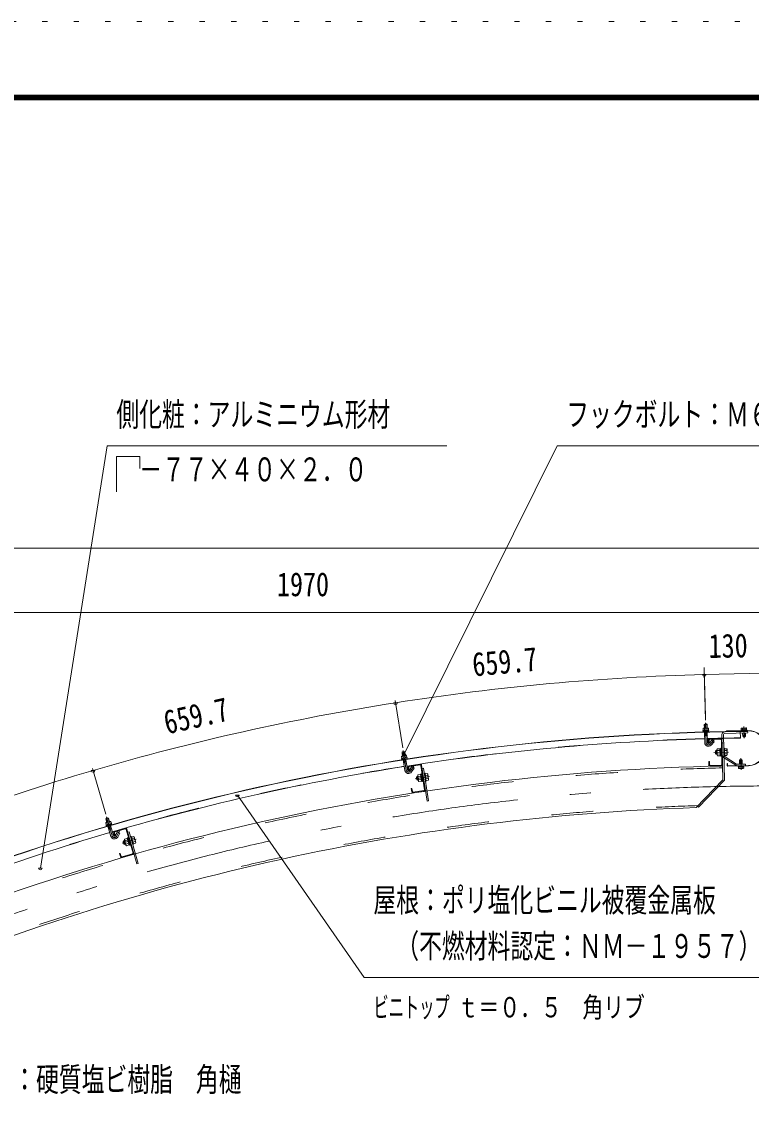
# Model space of a CAD drawing. Units: millimetres, scale not verified. Extents: x -31545 to 31552, y -14700 to 14700.
# Drawn here: x 23175 to 28739, y 6454 to 14700 of the extents above; entities that cross this region are included whole.
import ezdxf
from ezdxf.enums import TextEntityAlignment as Align

# ---------------------------------------------------------------- set-up
doc = ezdxf.new("R2010")
doc.units = ezdxf.units.MM
doc.header["$LTSCALE"] = 80
for name, pattern in [('USER2', [10, 4, -6]), ('USER3', [24, 12, -5, 2, -5]), ('USER4', [3, 0.5, -2.5])]:
    doc.linetypes.add(name, pattern=pattern)
for name, color, linetype, lineweight in [('0-6_2-02BOLD', 7, 'Continuous', 18), ('0-7_2-12HIDDEN', 3, 'USER2', 18), ('0-8_2-22CENTER', 3, 'USER3', 18), ('0-9_2-42THIN', 4, 'Continuous', 18), ('0-A_2-52DIM', 3, 'Continuous', 18), ('0-C_F-F1PAPER', 5, 'Continuous', 18), ('0-D_F-E_J_ADD', 5, 'USER4', 18)]:
    doc.layers.add(name, color=color, linetype=linetype, lineweight=lineweight)
doc.styles.add('ＭＳ ゴシック', font='')
doc.styles.get('ＭＳ ゴシック').set_extended_font_data('MS Gothic')

msp = doc.modelspace()

# ---------------------------------------------------------------- linework, layer by layer
at = {"layer": '0-6_2-02BOLD'}
for p, q in [((28401.95, 9314.07), (28401.19, 9342.59)), ((28413.79, 9296.89), (28370.06, 9295.71)), ((28370.06, 9295.71), (28370.2, 9290.46)), ((28374.31, 9313.33), (28371.31, 9311.49)), ((28371.31, 9311.49), (28371.73, 9295.75)), ((28371.86, 9290.51), (28372.02, 9284.91)), ((28408.6, 9314.25), (28374.31, 9313.33)), ((28381.4, 9311.76), (28381.82, 9296.03)), ((28383.93, 9202.87), (28381.77, 9283.42)), ((28403.45, 9258.19), (28382.46, 9257.62)), ((28401.6, 9312.3), (28402.02, 9296.57)), ((28404.92, 9203.43), (28402.76, 9283.98)), ((28515.12, 9266.62), (28522.03, 8920.89)), ((28526.31, 9266.85), (28533.33, 8916.48)), ((28533.17, 9273.99), (28710.94, 9277.54)), ((28549.6, 9292.87), (28713.01, 9296.14)), ((28549.6, 9292.87), (28549.63, 9291.12)), ((28713.05, 9294.39), (28549.63, 9291.12)), ((28654.66, 9290.58), (28655.31, 9238.08)), ((28660.59, 9300.69), (28660.7, 9295.09)), ((28665.03, 9314.78), (28699.32, 9315.47)), ((28672.11, 9313.16), (28672.36, 9300.93)), ((28672.22, 9287.97), (28672.11, 9293.57)), ((28672.94, 9251.93), (28672.45, 9276.77)), ((28672.95, 9251.93), (28693.94, 9252.35)), ((28672.95, 9251.93), (28676.51, 9248.5)), ((28690.51, 9248.78), (28676.51, 9248.5)), ((28690.51, 9248.78), (28693.94, 9252.35)), ((28692.32, 9313.56), (28692.56, 9301.33)), ((28693.22, 9288.39), (28693.1, 9293.99)), ((28693.94, 9252.35), (28693.44, 9277.2)), ((28699.32, 9315.47), (28702.42, 9313.76)), ((28702.42, 9313.76), (28702.66, 9301.54)), ((28410.98, 9222.53), (28411.45, 9198.74)), ((28417.06, 9198.85), (28411.45, 9198.74)), ((28416.58, 9222.65), (28417.06, 9198.85)), ((28504.54, 9235.61), (28421.96, 9233.95)), ((28504.65, 9230.01), (28422.06, 9228.36)), ((28432.24, 9184.35), (28456.32, 9209.75)), ((28506.04, 9160.38), (28511.64, 9160.48)), ((28506.04, 9160.38), (28507.23, 9100.88)), ((28510.36, 9224.52), (28514.11, 9036.96)), ((28516.43, 9200.84), (28527.63, 9201.07)), ((28534.03, 9160.94), (28528.44, 9160.82)), ((28534.03, 9160.94), (28535.22, 9101.44)), ((28550.91, 9157.79), (28534.11, 9157.45)), ((28553.43, 9153.62), (28550.91, 9157.79)), ((26073.25, 9100.53), (26070.51, 9098.31)), ((26070.51, 9098.31), (26072.95, 9082.76)), ((26114.52, 9089.29), (26071.3, 9082.5)), ((26071.3, 9082.5), (26072.11, 9077.32)), ((26107.13, 9105.84), (26073.25, 9100.53)), ((26073.76, 9077.58), (26074.63, 9072.04)), ((26114.56, 9078.31), (26074.63, 9072.04)), ((26075.4, 9129.73), (26078.31, 9133.73)), ((26075.4, 9129.73), (26096.15, 9132.99)), ((26079.82, 9101.56), (26075.4, 9129.73)), ((26078.31, 9133.73), (26092.15, 9135.9)), ((26080.49, 9099.87), (26082.93, 9084.33)), ((26096.98, 8992.22), (26084.49, 9071.82)), ((26092.15, 9135.9), (26096.15, 9132.99)), ((26100.56, 9104.81), (26096.15, 9132.99)), ((26100.45, 9103.01), (26102.89, 9087.47)), ((26117.73, 8995.47), (26105.23, 9075.07)), ((26113.69, 9083.84), (26114.56, 9078.31)), ((28469.62, 9143.89), (28464.47, 9138.54)), ((28464.82, 9121.04), (28464.47, 9138.54)), ((28464.82, 9121.04), (28470.17, 9115.9)), ((28469.62, 9143.89), (28476.61, 9144.03)), ((28469.62, 9143.89), (28470.17, 9115.9)), ((28470.17, 9115.9), (28477.17, 9116.04)), ((28479.07, 9143.21), (28499.37, 9143.62)), ((28479.59, 9116.95), (28499.9, 9117.36)), ((28506.63, 9130.63), (28499.5, 9137.49)), ((28499.63, 9130.49), (28506.77, 9123.63)), ((28507.18, 9103.33), (28500.18, 9103.19)), ((28507.23, 9100.88), (28512.83, 9101)), ((28620.27, 9030.94), (28526.74, 9090.62)), ((28535.22, 9101.44), (28529.62, 9101.34)), ((28626.29, 9040.38), (28532.77, 9100.06)), ((28551.17, 9144.65), (28534.36, 9144.32)), ((28551.7, 9118.39), (28534.89, 9118.06)), ((28652.01, 9073.67), (28648.58, 9070.1)), ((28652.01, 9073.67), (28666, 9073.95)), ((28669.57, 9070.52), (28666, 9073.95)), ((26109.24, 9049.58), (26088.49, 9046.33)), ((26121.28, 9015.19), (26124.81, 8991.65)), ((26130.35, 8992.48), (26124.81, 8991.65)), ((26126.82, 9016.02), (26130.35, 8992.48)), ((26130.3, 8992.42), (26150.91, 9020.71)), ((26212.38, 9040.18), (26130.7, 9027.93)), ((26213.21, 9034.64), (26131.53, 9022.39)), ((26147.27, 8980.05), (26167.89, 9008.34)), ((26150.91, 9020.71), (26167.89, 9008.34)), ((26219.58, 9029.93), (26247.41, 8844.41)), ((26225.12, 9030.77), (26266.02, 8758.01)), ((26228.65, 9007.22), (26239.72, 9008.89)), ((26239.72, 9008.89), (26277.1, 8759.68)), ((28419.85, 9058.88), (28414.25, 9058.76)), ((28414.25, 9058.76), (28414.73, 9034.97)), ((28419.85, 9058.88), (28420.33, 9035.08)), ((28508.62, 9031.25), (28426.04, 9029.59)), ((28508.74, 9025.65), (28426.15, 9023.99)), ((28556.29, 9045.86), (28554.54, 9045.82)), ((28554.54, 9045.82), (28554.85, 9030.07)), ((28556.29, 9045.86), (28556.61, 9030.11)), ((28718.34, 9029.84), (28560.17, 9026.68)), ((28718.38, 9028.1), (28560.21, 9024.93)), ((28640.09, 9008.69), (28639.85, 9020.92)), ((28643.19, 9006.98), (28640.09, 9008.69)), ((28677.48, 9007.67), (28643.19, 9006.98)), ((28669.57, 9070.52), (28648.58, 9070.1)), ((28648.58, 9070.1), (28649.19, 9039.66)), ((28650.19, 9008.89), (28649.95, 9021.12)), ((28669.57, 9070.52), (28670.18, 9040.08)), ((28670.4, 9009.3), (28670.15, 9021.53)), ((28681.92, 9021.76), (28681.81, 9027.36)), ((26189.54, 8944.73), (26185.12, 8938.77)), ((26187.72, 8921.46), (26185.12, 8938.77)), ((26187.72, 8921.46), (26193.69, 8917.04)), ((26189.54, 8944.73), (26196.46, 8945.77)), ((26189.54, 8944.73), (26193.69, 8917.04)), ((26193.69, 8917.04), (26200.61, 8918.08)), ((26195.26, 8953.73), (26197.05, 8958.27)), ((26197.05, 8958.27), (26217.14, 8961.28)), ((26199, 8945.28), (26219.08, 8948.3)), ((26202.89, 8919.3), (26222.98, 8922.31)), ((26223.9, 8963.34), (26216.98, 8962.3)), ((26216.98, 8962.3), (26225.08, 8908.3)), ((26227.96, 8936.34), (26220, 8942.23)), ((26221.03, 8935.3), (26229, 8929.42)), ((26223.55, 8965.76), (26229.08, 8966.59)), ((26232, 8909.34), (26225.08, 8908.3)), ((26251.24, 8969.92), (26245.7, 8969.08)), ((26251.24, 8969.92), (26260.06, 8911.07)), ((26268.38, 8968.97), (26251.75, 8966.47)), ((26270.33, 8955.98), (26253.7, 8953.48)), ((26260.06, 8911.07), (26254.52, 8910.24)), ((26274.22, 8930), (26257.6, 8927.5)), ((26271.41, 8965.15), (26268.38, 8968.97)), ((28318.14, 8708.68), (28522.03, 8920.89)), ((28336.12, 8711.22), (28533.33, 8916.48)), ((26151.12, 8854.03), (26145.57, 8853.2)), ((26145.57, 8853.2), (26149.1, 8829.66)), ((26151.12, 8854.03), (26154.64, 8830.5)), ((26242.69, 8838.04), (26161.01, 8825.79)), ((26243.53, 8832.5), (26161.84, 8820.25)), ((26277.1, 8759.68), (26266.02, 8758.01)), ((28328.05, 8718.98), (28336.12, 8711.22)), ((23818.61, 8593.81), (23816.17, 8591.25)), ((23816.17, 8591.25), (23820.59, 8576.15)), ((23816.99, 8623.05), (23837.14, 8628.94)), ((23816.99, 8623.05), (23819.37, 8627.39)), ((23825, 8595.67), (23816.99, 8623.05)), ((23851.54, 8603.44), (23818.61, 8593.81)), ((23860.98, 8587.97), (23818.99, 8575.68)), ((23819.37, 8627.39), (23832.8, 8631.32)), ((23862.43, 8577.08), (23823.64, 8565.74)), ((23825.87, 8594.09), (23830.29, 8578.99)), ((23832.8, 8631.32), (23837.14, 8628.94)), ((23845.15, 8601.57), (23837.14, 8628.94)), ((23845.27, 8599.76), (23849.69, 8584.66)), ((23860.86, 8582.46), (23862.43, 8577.08)), ((23818.99, 8575.68), (23820.47, 8570.65)), ((23822.06, 8571.11), (23823.64, 8565.74)), ((23856.06, 8489.45), (23833.45, 8566.78)), ((23860.85, 8547.91), (23840.69, 8542.02)), ((23876.22, 8495.33), (23853.6, 8572.68)), ((23877.21, 8515.35), (23883.74, 8492.46)), ((23882.6, 8516.89), (23889.12, 8494)), ((23889.12, 8494), (23883.74, 8492.46)), ((23964.35, 8551.84), (23884.91, 8529.19)), ((23965.88, 8546.45), (23886.44, 8523.81)), ((23889.09, 8493.93), (23905.89, 8524.63)), ((23905.89, 8524.63), (23924.31, 8514.55)), ((23907.51, 8483.85), (23924.31, 8514.55)), ((23972.8, 8542.6), (24024.23, 8362.19)), ((23978.18, 8544.14), (24053.8, 8278.9)), ((23953.95, 8454.25), (23950.34, 8447.76)), ((23955.14, 8430.93), (23950.34, 8447.76)), ((23953.95, 8454.25), (23960.68, 8456.17)), ((23955.14, 8430.93), (23961.62, 8427.32)), ((23958.48, 8463.91), (23970.57, 8421.5)), ((23963.26, 8456), (23982.8, 8461.57)), ((23970.46, 8430.74), (23990, 8436.31)), ((23970.57, 8421.5), (23974.07, 8418.11)), ((23974.07, 8418.11), (23993.6, 8423.68)), ((23985.65, 8477.11), (23978.91, 8475.2)), ((23978.91, 8475.2), (23993.88, 8422.69)), ((23993.13, 8450.86), (23984.48, 8455.67)), ((23984.97, 8479.47), (23990.36, 8481.01)), ((23986.4, 8448.94), (23995.05, 8444.13)), ((24000.61, 8424.61), (23993.88, 8422.69)), ((24011.9, 8487.15), (24006.52, 8485.61)), ((24032.63, 8475.78), (24016.46, 8471.17)), ((24039.83, 8450.52), (24023.66, 8445.91)), ((24043.43, 8437.89), (24027.26, 8433.28)), ((24032.53, 8485.02), (24044.62, 8442.61)), ((24044.62, 8442.61), (24043.43, 8437.89)), ((23927.51, 8359.36), (23922.12, 8357.83)), ((23922.12, 8357.83), (23928.64, 8334.94)), ((23927.51, 8359.36), (23934.03, 8336.47)), ((24020.38, 8355.27), (23940.95, 8332.62)), ((24021.92, 8349.88), (23942.48, 8327.24))]:
    msp.add_line(p, q, dxfattribs=at)
for points in [[(28380.19, 9342.02), (28383.6, 9345.61), (28397.59, 9345.99), (28401.19, 9342.59)], [(28380.96, 9313.51), (28380.19, 9342.02), (28401.19, 9342.59)], [(28413.79, 9296.89), (28413.93, 9291.64), (28370.2, 9290.46)], [(28412.26, 9291.59), (28412.42, 9285.99), (28372.02, 9284.91)], [(28408.6, 9314.25), (28411.7, 9312.57), (28412.13, 9296.84)], [(28532.95, 9285.19), (28710.71, 9288.74), (28710.94, 9277.54)], [(28660.59, 9300.69), (28704.33, 9301.56), (28704.44, 9295.97)], [(28665.03, 9314.78), (28662.01, 9312.96), (28662.26, 9300.73)], [(28417, 9198.79), (28441.07, 9224.2), (28456.32, 9209.75)], [(28476.45, 9152.08), (28478.8, 9156.34), (28499.11, 9156.75)], [(28506.09, 9157.92), (28499.09, 9157.78), (28500.18, 9103.19)], [(28553.43, 9153.62), (28554.31, 9109.53), (28551.96, 9105.26), (28535.15, 9104.93)], [(26114.52, 9089.29), (26115.33, 9084.1), (26072.11, 9077.32)], [(26107.13, 9105.84), (26110.43, 9104.57), (26112.87, 9089.03)], [(28476.45, 9152.08), (28477.33, 9107.99), (28479.85, 9103.81), (28500.16, 9104.22)], [(28630.2, 9039.28), (28694.68, 9040.57), (28694.9, 9029.37)], [(28681.92, 9021.76), (28638.18, 9020.89), (28638.07, 9026.49)], [(28677.48, 9007.67), (28680.5, 9009.5), (28680.26, 9021.73)], [(26195.26, 8953.73), (26201.8, 8910.12), (26204.84, 8906.31), (26224.93, 8909.32)], [(26223.55, 8965.76), (26232.37, 8906.92), (26237.91, 8907.75)], [(26271.41, 8965.15), (26277.95, 8921.54), (26276.17, 8917.01), (26259.54, 8914.51)], [(23860.98, 8587.97), (23862.46, 8582.92), (23820.47, 8570.65)], [(23851.54, 8603.44), (23854.97, 8602.6), (23859.39, 8587.5)], [(23984.71, 8521.25), (23995.48, 8524.32), (24064.57, 8281.97), (24053.8, 8278.9)], [(23953.95, 8454.25), (23961.62, 8427.32), (23968.36, 8429.24)], [(23958.48, 8463.91), (23959.66, 8468.64), (23979.2, 8474.2)], [(23984.97, 8479.47), (24001.29, 8422.25), (24006.67, 8423.79)], [(24011.9, 8487.15), (24028.22, 8429.93), (24022.83, 8428.39)], [(24032.53, 8485.02), (24029.02, 8488.41), (24012.86, 8483.8)]]:
    msp.add_lwpolyline(points, dxfattribs=at)
for centre, radius, start, end in [((28873.05, -8626.52), 17918.42, 90.69833, 114.33472), ((28873.05, -8626.52), 17916.67, 90.69833, 114.33472), ((28376.52, 9305.28), 8.11, 52.99149, 91.53772), ((28392.26, 9284.02), 29.79, 71.70639, 111.36684), ((28406.82, 9306.09), 8.11, 91.53772, 130.06915), ((28873.05, -8626.52), 17865.92, 90.69833, 91.50403), ((28533.32, 9266.99), 18.2, 91.146, 181.146), ((28533.32, 9266.99), 7, 91.146, 181.146), ((28667.19, 9306.71), 8.11, 52.61456, 91.146), ((28682.77, 9285.35), 29.79, 71.31689, 110.97733), ((28697.49, 9307.32), 8.11, 91.146, 129.69225), ((28715.7, 9162.12), 134.05, 271.146, 91.146), ((28715.7, 9162.12), 132.3, 271.146, 91.146), ((28873.05, -8626.52), 17865.92, 91.57138, 98.8867), ((28411.92, 9203.61), 28, 181.51164, 316.53772), ((28411.92, 9203.61), 7, 181.48558, 316.53772), ((28422.18, 9222.75), 11.2, 91.146, 181.146), ((28422.18, 9222.75), 5.6, 91.146, 181.146), ((28504.76, 9224.41), 11.2, 1.146, 91.146), ((28504.76, 9224.41), 5.6, 1.146, 91.146), ((26076.48, 9092.82), 8.11, 60.37416, 98.92039), ((26094.81, 9073.76), 29.79, 79.08907, 118.74951), ((26106.42, 9097.52), 8.11, 98.92039, 137.45183), ((28486.56, 9149.93), 10.07, 181.146, 221.87283), ((28513.49, 9130.77), 36.61, 160.12059, 202.17142), ((28487.35, 9110.54), 10.07, 140.41917, 181.146), ((28536.54, 9105.96), 18.2, 181.146, 237.45593), ((28536.54, 9105.96), 7, 181.146, 237.45593), ((28517.27, 9130.84), 36.61, 340.12061, 22.17142), ((28543.42, 9151.07), 10.07, 320.41917, 1.146), ((28544.2, 9111.67), 10.07, 1.146, 41.87283), ((28873.05, -8626.52), 17655.92, 91.146, 114.19534), ((28873.05, -8626.52), 17865.92, 98.95406, 106.26938), ((26124.64, 8996.54), 28, 188.89432, 323.92039), ((26124.64, 8996.54), 7, 188.86824, 323.92039), ((26132.36, 9016.86), 11.2, 98.52867, 188.52867), ((26132.36, 9016.86), 5.6, 98.52867, 188.52867), ((26214.04, 9029.1), 11.2, 8.52867, 98.52867), ((26214.04, 9029.1), 5.6, 8.52867, 98.52867), ((28425.93, 9035.19), 11.2, 181.146, 271.146), ((28425.93, 9035.19), 5.6, 181.146, 271.146), ((28508.51, 9036.85), 5.6, 271.146, 1.146), ((28508.51, 9036.85), 11.2, 271.146, 1.146), ((28560.1, 9030.18), 5.25, 181.146, 271.146), ((28560.1, 9030.18), 3.5, 181.146, 271.146), ((28630.06, 9046.28), 18.2, 237.45593, 271.146), ((28630.06, 9046.28), 7, 237.45593, 271.146), ((28645.02, 9015.13), 8.11, 271.146, 309.69225), ((28659.74, 9037.11), 29.79, 251.31689, 290.97733), ((28675.32, 9015.74), 8.11, 232.61456, 271.146), ((26205.57, 8952.91), 10.07, 188.52867, 229.25551), ((26234.74, 8937.36), 36.61, 167.50327, 209.55408), ((26211.41, 8913.94), 10.07, 147.80185, 188.52867), ((26261.81, 8961.34), 10.07, 327.80185, 8.52867), ((26238.48, 8937.92), 36.61, 347.50327, 29.55408), ((26267.65, 8922.37), 10.07, 8.52867, 49.25551), ((26160.18, 8831.33), 11.2, 188.52867, 278.52867), ((26160.18, 8831.33), 5.6, 188.52867, 278.52867), ((26241.87, 8843.58), 5.6, 278.52867, 8.52867), ((26241.87, 8843.58), 11.2, 278.52867, 8.52867), ((28873.05, -8626.52), 17344.08, 91.83345, 112.94801), ((23822.8, 8586.59), 8.11, 67.75682, 106.30305), ((23843.43, 8570.03), 29.79, 86.47173, 126.13219), ((23851.9, 8595.09), 8.11, 106.30305, 144.8345), ((28873.05, -8626.52), 17865.92, 106.33673, 113.65205), ((23882.94, 8497.29), 7, 196.25092, 331.30305), ((23887.98, 8518.42), 11.2, 105.91135, 195.91135), ((23887.98, 8518.42), 5.6, 105.91135, 195.91135), ((23967.42, 8541.07), 11.2, 15.91135, 105.91135), ((23967.42, 8541.07), 5.6, 15.91135, 105.91135), ((23882.94, 8497.29), 28, 196.27699, 331.30305), ((23968.8, 8464.41), 10.07, 195.91135, 236.63817), ((23999.73, 8452.74), 36.61, 174.88594, 216.93675), ((23979.61, 8426.51), 10.07, 155.18452, 195.91135), ((24023.49, 8480), 10.07, 335.18452, 15.91135), ((24003.37, 8453.78), 36.61, 354.88594, 36.93675), ((24034.29, 8442.11), 10.07, 15.91135, 56.63817), ((23939.41, 8338.01), 11.2, 195.91135, 285.91135), ((23939.41, 8338.01), 5.6, 195.91135, 285.91135), ((24018.85, 8360.66), 5.6, 285.91135, 15.91135), ((24018.85, 8360.66), 11.2, 285.91135, 15.91135)]:
    msp.add_arc(centre, radius, start, end, dxfattribs=at)
at = {"layer": '0-7_2-12HIDDEN'}
for radius, start, end in [(17867.67, 90.69833, 91.50404), (17867.67, 91.57138, 98.8867), (17641.22, 91.146, 114.19611), (17867.67, 98.95406, 106.26938), (17358.77, 91.78378, 112.98013), (17867.67, 106.33672, 113.65205)]:
    msp.add_arc((28873.05, -8626.52), radius, start, end, dxfattribs=at)
at = {"layer": '0-8_2-22CENTER'}
for p, q in [((28390.34, 9355.43), (28394.43, 9203.14)), ((28681.97, 9325.63), (28683.72, 9238.14)), ((28455.92, 9224.6), (28424.62, 9191.57)), ((26083.74, 9144.33), (26107.36, 8993.83)), ((28564.37, 9131.78), (28454.14, 9129.57)), ((28660.54, 8996.83), (28658.79, 9084.31)), ((26165.59, 9023.01), (26138.79, 8986.24)), ((26176.03, 8928.56), (26285.07, 8944.91)), ((23823.39, 8638.6), (23866.15, 8492.38)), ((23920.14, 8528.8), (23898.3, 8488.89)), ((23942.64, 8436.47), (24048.67, 8466.69))]:
    msp.add_line(p, q, dxfattribs=at)
for centre, radius, start, end in [((28411.92, 9203.61), 17.5, 181.5377, 316.5377), ((26124.64, 8996.54), 17.5, 188.92038, 323.92038), ((28873.05, -8626.52), 17500, 90, 114.75879), ((23882.94, 8497.29), 17.5, 196.30305, 331.30305)]:
    msp.add_arc(centre, radius, start, end, dxfattribs=at)
at = {"layer": '0-9_2-42THIN'}
for p, q in [((28383.76, 9313.59), (28382.92, 9344.89)), ((28399.15, 9313.99), (28398.31, 9345.31)), ((28382.59, 9252.77), (28385.26, 9257.7)), ((28385.26, 9257.7), (28384.56, 9283.49)), ((28674.91, 9293.63), (28675.02, 9288.03)), ((28675.24, 9276.83), (28675.8, 9249.19)), ((28690.3, 9293.93), (28690.42, 9288.34)), ((28690.64, 9277.14), (28691.19, 9249.5)), ((26082.59, 9101.99), (26077.73, 9132.94)), ((26091.26, 9046.76), (26087.26, 9072.25)), ((26097.8, 9104.38), (26092.94, 9135.32)), ((28476.68, 9140.53), (28466.18, 9140.32)), ((28477.1, 9119.54), (28466.6, 9119.33)), ((28651.98, 9039.72), (28651.32, 9072.96)), ((28667.38, 9040.03), (28666.71, 9073.27)), ((26089.24, 9041.53), (26091.26, 9046.76)), ((26196.97, 8942.31), (26186.59, 8940.76)), ((26200.09, 8921.55), (26189.71, 8919.99)), ((23827.69, 8596.46), (23818.89, 8626.52)), ((23842.46, 8600.78), (23833.67, 8630.84)), ((23858.16, 8547.13), (23850.92, 8571.89)), ((23862.21, 8543.25), (23858.16, 8547.13)), ((23961.64, 8452.8), (23951.54, 8449.92)), ((23967.4, 8432.61), (23957.3, 8429.73))]:
    msp.add_line(p, q, dxfattribs=at)
for points in [[(28403.58, 9253.34), (28400.65, 9258.11), (28399.96, 9283.91)], [(26109.99, 9044.79), (26106.47, 9049.15), (26102.47, 9074.64)], [(23842.05, 8537.36), (23843.37, 8542.8), (23836.13, 8567.57)]]:
    msp.add_lwpolyline(points, dxfattribs=at)
at = {"layer": '0-A_2-52DIM'}
for p, q in [((23827.25, 11465.9), (23317.64, 8247.72)), ((26417.25, 11465.9), (23827.25, 11465.9)), ((27257.24, 11465.9), (26091.37, 9116.94)), ((30057.24, 11465.9), (27257.24, 11465.9)), ((23897.25, 11383.92), (24077.54, 11383.92)), ((23897.25, 11115.9), (23897.25, 11383.92)), ((24077.54, 11383.92), (24077.54, 11293.77)), ((28849.75, 10685.45), (13904.74, 10685.45)), ((13904.74, 10195.45), (28849.75, 10195.45)), ((28389.31, 9399.86), (28379.41, 9776.02)), ((28380.01, 9740.02), (28389.79, 9375.94)), ((28394.46, 9723.53), (28366.46, 9723.53)), ((26040.63, 9508.11), (26012.63, 9508.11)), ((26080.56, 9164.6), (26024.08, 9524.41)), ((26105.37, 9116.94), (26077.37, 9116.94)), ((23734.01, 8992.03), (23706.01, 8992.03)), ((23715.39, 9007.86), (23817.62, 8658.29)), ((24834.59, 8804.41), (24806.59, 8804.41)), ((25787.24, 7412.9), (24820.59, 8804.41)), ((23331.64, 8247.72), (23303.64, 8247.72)), ((25787.24, 7412.9), (29427.24, 7412.9))]:
    msp.add_line(p, q, dxfattribs=at)
msp.add_lwpolyline([(28380.46, 9723.53), (28835.99, 9732.65), (28837.44, 9778.94)], dxfattribs=at)
for centre, radius, start, end in [((28873.08, -8626.63), 18356.77, 91.53778, 98.92041), ((28380.46, 9723.53), 14, 180, 0), ((28873.08, -8626.64), 18356.79, 98.92041, 106.30302), ((26026.63, 9508.11), 14, 180, 0), ((26091.37, 9116.94), 14, 180, 0), ((28873.03, -8626.48), 18356.62, 106.30302, 113.68571), ((23720.01, 8992.03), 14, 180, 0), ((24820.59, 8804.41), 14, 180, 0), ((23317.64, 8247.72), 14, 180, 0)]:
    msp.add_arc(centre, radius, start, end, dxfattribs=at)
at = {"layer": '0-C_F-F1PAPER'}
for p, q in [((-9327.64, 14140), (30852.36, 14140)), ((-9324.14, 14136.5), (30848.86, 14136.5)), ((-9320.64, 14133), (30845.36, 14133)), ((-9317.14, 14129.5), (30841.86, 14129.5)), ((-9313.64, 14126), (30838.36, 14126)), ((-9310.14, 14122.5), (30834.86, 14122.5)), ((-9306.64, 14119), (30831.36, 14119)), ((-9303.14, 14115.5), (30827.86, 14115.5)), ((-9299.64, 14112), (30824.36, 14112)), ((-9296.14, 14108.5), (30820.86, 14108.5)), ((-9292.64, 14105), (30817.36, 14105))]:
    msp.add_line(p, q, dxfattribs=at)
at = {"layer": '0-D_F-E_J_ADD'}
msp.add_lwpolyline([(-10027.64, -14700), (-10027.64, 14700), (31552.36, 14700)], dxfattribs=at)

# ---------------------------------------------------------------- texts
at = {"layer": '0-A_2-52DIM', "color": 7, "style": 'ＭＳ ゴシック'}
for s, height, width, p in [('側化粧：アルミニウム形材', 182.3, 0.7, (23897.25, 11560.78)), ('フックボルト：Ｍ６×５０Ｌ', 182.3, 0.7, (27327.24, 11560.78)), ('\u3000－７７×４０×２．０', 182.3, 0.7, (23897.25, 11140.77)), ('1970', 182.3, 0.8, (25121.98, 10265.45)), ('屋根：ポリ塩化ビニル被覆金属板', 182.3, 0.7, (25857.25, 7857.77)), ('\u3000（不燃材料認定：ＮＭ－１９５７）', 182.3, 0.7, (25857.25, 7507.78)), ('ビニトップ ', 155, 0.55, (25857.25, 7062.9)), ('ｔ＝０．５\u3000角リブ', 155, 0.75, (26500.23, 7062.9)), ('谷樋：硬質塩ビ樹脂\u3000角樋', 182.3, 0.7, (22762.6, 6490.97))]:
    msp.add_text(s, height=height, dxfattribs=dict(at, width=width)).set_placement(p, align=Align.BOTTOM_LEFT)
at = {"layer": '0-A_2-52DIM', "color": 7, "style": 'ＭＳ ゴシック', "width": 0.8}
for s, rotation, p in [('130', 1.146, (28415.88, 9794.26)), ('659.7', 5.229, (26624.74, 9653.81)), ('659.7', 12.612, (24294.43, 9213.37))]:
    msp.add_text(s, height=182.3, rotation=rotation, dxfattribs=at).set_placement(p, align=Align.BOTTOM_LEFT)

doc.saveas('drawing.dxf')
